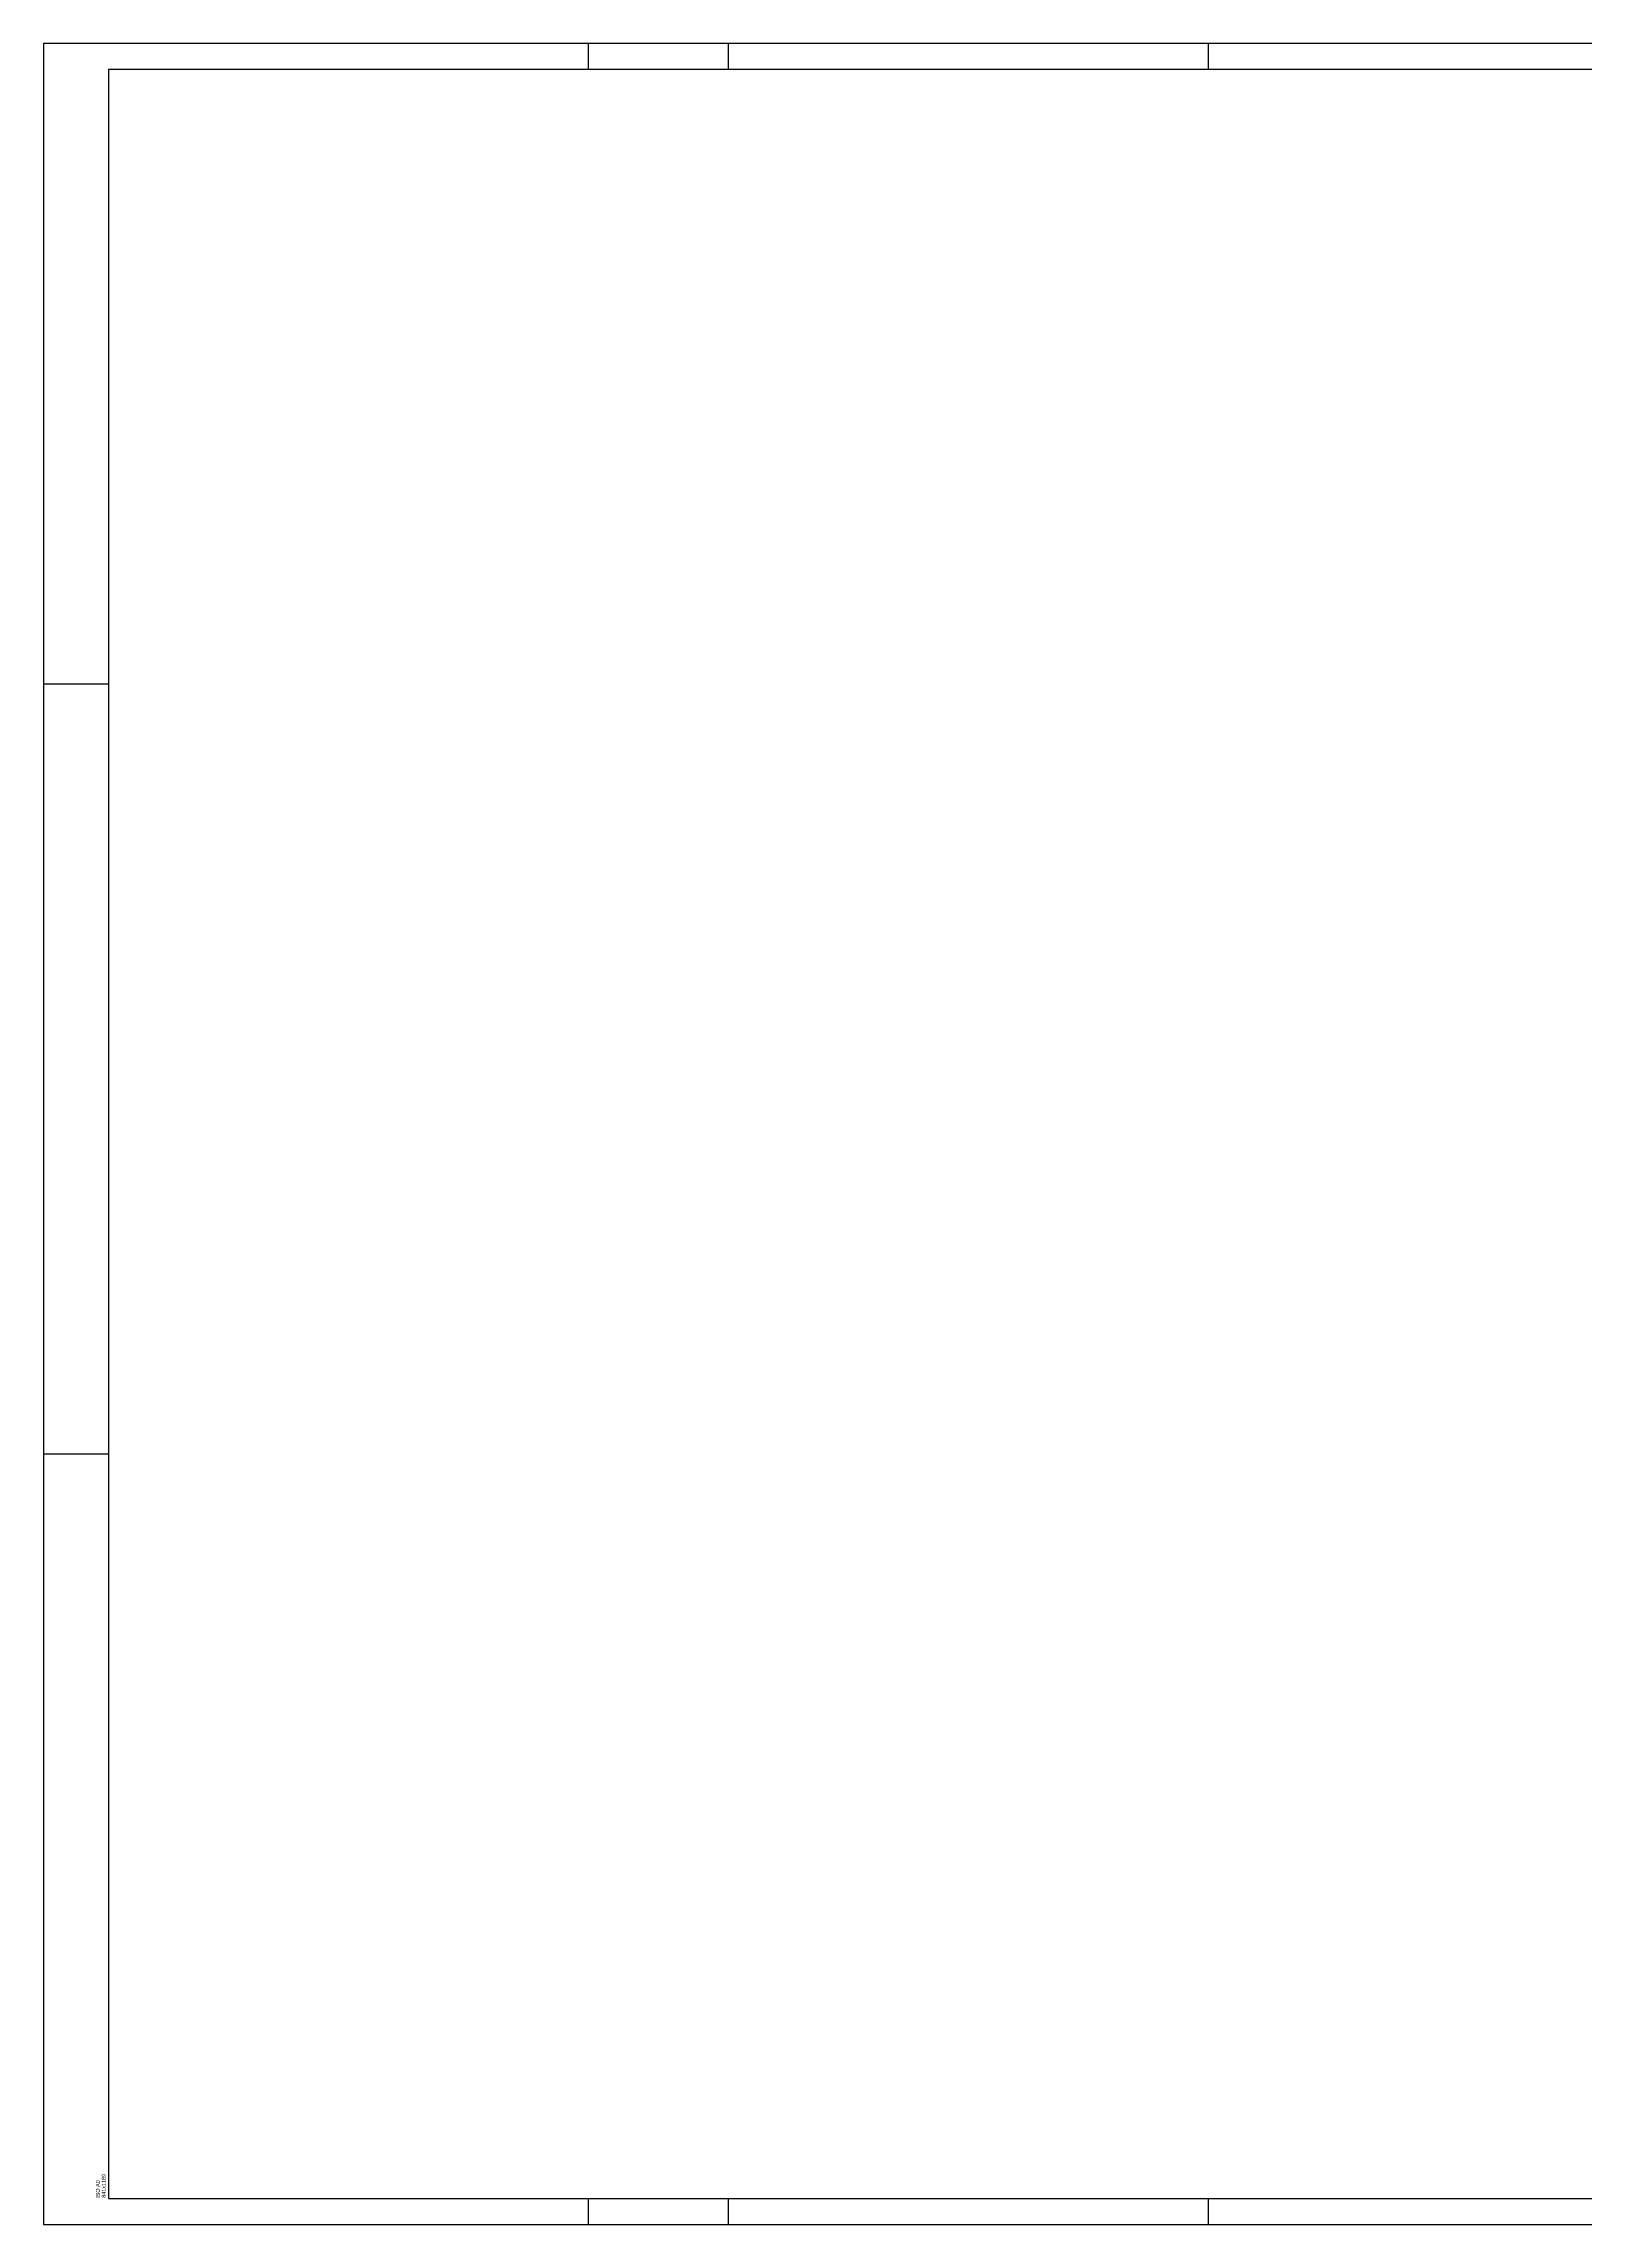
# Model space of a CAD drawing. Header units: millimetres. Extents: x 0 to 687901, y 0 to 346525.
# Drawn here: x 5320 to 6806, y 12270 to 14372 of the extents above; entities that cross this region are included whole.
import ezdxf

# ---------------------------------------------------------------- set-up
doc = ezdxf.new("R2010")
doc.units = ezdxf.units.MM
doc.layers.add('ARQ_Prancha', color=7, linetype='Continuous')
doc.layers.add('ARQ_Prancha lin_grossa', color=111, linetype='Continuous')
doc.styles.add('DES-ROMANS', font='arial.ttf')

msp = doc.modelspace()

# ---------------------------------------------------------------- linework, layer by layer
at = {"layer": 'ARQ_Prancha'}
for p, q in [((5844.9, 14372.4), (5844.9, 14347.4)), ((5979.9, 14372.4), (5979.9, 14347.4)), ((6442.4, 14372.4), (6442.4, 14347.4)), ((5382.4, 13754.9), (5319.9, 13754.9)), ((5382.4, 13012.4), (5319.9, 13012.4)), ((5844.9, 12294.9), (5844.9, 12269.9)), ((5979.9, 12294.9), (5979.9, 12269.9)), ((6442.4, 12294.9), (6442.4, 12269.9))]:
    msp.add_line(p, q, dxfattribs=at)
msp.add_lwpolyline([(5319.9, 12269.9), (8292.4, 12269.9), (8292.4, 14372.4), (5319.9, 14372.4)], close=True, dxfattribs=at)
at = {"layer": 'ARQ_Prancha lin_grossa'}
msp.add_lwpolyline([(8267.4, 12294.9), (8267.4, 14347.4), (5382.4, 14347.4), (5382.4, 12294.9), (8267.4, 12294.9)], close=True, dxfattribs=at)

# ---------------------------------------------------------------- texts
at = {"layer": 'ARQ_Prancha', "style": 'DES-ROMANS'}
for s, p in [('ISO A0', (5374.1, 12295.5)), ('841x1189', (5379.7, 12295.5))]:
    msp.add_text(s, height=3.75, rotation=90, dxfattribs=at).set_placement(p)

doc.saveas('drawing.dxf')
